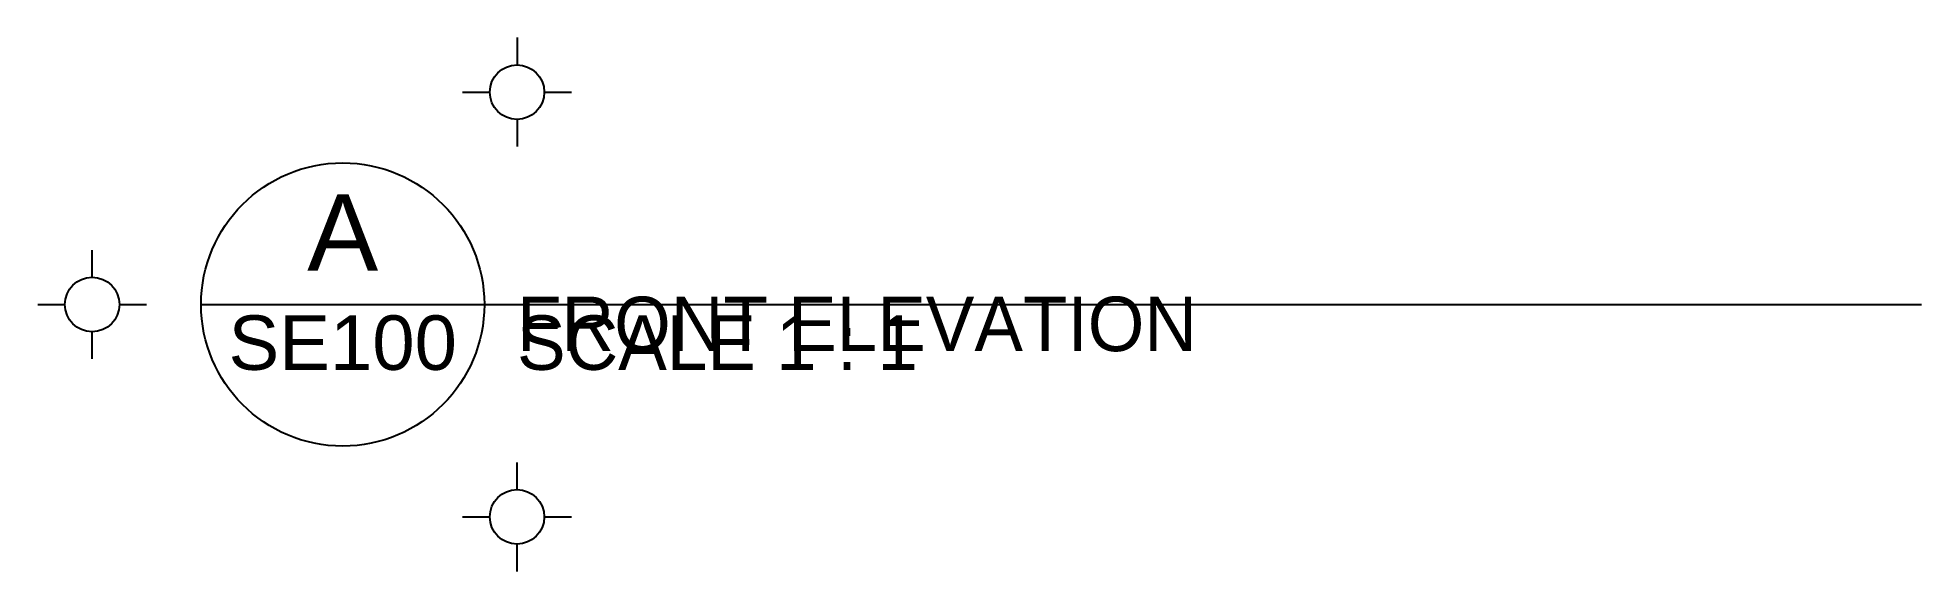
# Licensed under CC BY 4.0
# Model space of a CAD drawing. Extents: x -20.5 to 66, y -12.2 to 12.2.
import ezdxf
from ezdxf.enums import TextEntityAlignment as Align

# ---------------------------------------------------------------- set-up
doc = ezdxf.new("R2018")
doc.units = 0
doc.layers.add('Construction Lines', color=11, linetype='Continuous', plot=False)
doc.styles.get("Standard").update_dxf_attribs({"font": 'arial.ttf'})

# ---------------------------------------------------------------- blocks, each defined once
blk = doc.blocks.new('*U10')
at = {"color": 0}
for p, q in [((-13, 0), (1.5, 0)), ((1.5, 0), (65.951, 0))]:
    blk.add_line(p, q, dxfattribs=at)
blk.add_circle((-6.5, 0), 6.5, dxfattribs=at)
at = {"layer": 'Construction Lines'}
for p, q in [((1.5, 12.25), (1.5, 11)), ((-1, 9.75), (0.25, 9.75)), ((2.75, 9.75), (4, 9.75)), ((1.5, 8.5), (1.5, 7.25)), ((-18, 1.25), (-18, 2.5)), ((-20.5, 0), (-19.25, 0)), ((-16.75, 0), (-15.5, 0)), ((-18, -2.5), (-18, -1.25)), ((1.5, -8.5), (1.5, -7.25)), ((-1, -9.75), (0.25, -9.75)), ((2.75, -9.75), (4, -9.75)), ((1.5, -12.25), (1.5, -11))]:
    blk.add_line(p, q, dxfattribs=at)
for centre in [(1.5, 9.75), (-18, 0), (1.5, -9.75)]:
    blk.add_circle(centre, 1.25, dxfattribs=at)
at = {"color": 0, "flags": 8}
blk.add_attdef('Section', text='', height=3.5, dxfattribs=at).set_placement((-6.5, 0.5), align=Align.BOTTOM_CENTER)
at = {"color": 0, "lineweight": 30, "flags": 104}
blk.add_attdef('DESCRIPTION', text='', height=5, dxfattribs=at).set_placement((1.5, 0.359), align=Align.BOTTOM_LEFT)
at = {"color": 0, "flags": 8}
blk.add_attdef('Target', text='', height=2.5, dxfattribs=at).set_placement((-6.5, -0.5), align=Align.TOP_CENTER)
at = {"color": 0, "lineweight": 30, "flags": 104}
blk.add_attdef('SCALE', text='', height=2.5, dxfattribs=at).set_placement((1.5, -0.5), align=Align.TOP_LEFT)

msp = doc.modelspace()

# ---------------------------------------------------------------- block references
ref = msp.add_blockref('*U10', (0, 0))
ref.add_attrib('Section', 'A', dxfattribs={"color": 0, "height": 3.5}).set_placement((-6.5, 0.5), align=Align.BOTTOM_CENTER)
ref.add_attrib('Target', 'SE100', dxfattribs={"color": 0, "height": 2.5}).set_placement((-6.5, -0.5), align=Align.TOP_CENTER)
lines = msp.add_mtext('SCALE 1 : 1', dxfattribs={"color": 0, "insert": (1.5, -0.5), "char_height": 2.5, "attachment_point": 1})
ref.add_attrib('SCALE', '', (1.5, -0.5), dxfattribs={"flags": 104}).embed_mtext(lines)
lines = msp.add_mtext('FRONT ELEVATION', dxfattribs={"color": 0, "insert": (1.5, 0.359), "char_height": 2.5, "attachment_point": 1})
ref.add_attrib('DESCRIPTION', '', (1.5, 0.359), dxfattribs={"flags": 104}).embed_mtext(lines)

doc.saveas('drawing.dxf')
